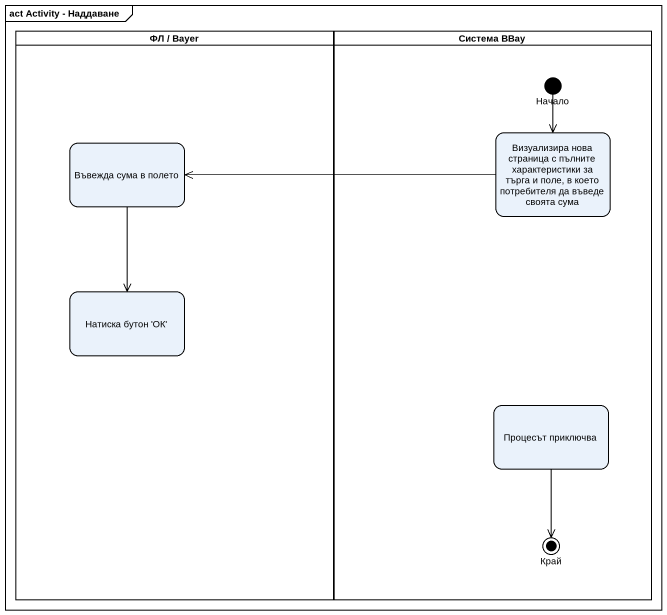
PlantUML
@startuml
mainframe act Activity - Наддаване
hide empty description
state "ФЛ / Bayer" as ФЛ_Bayer <<partition>> {
  state "Въвежда сума в полето" as Въвежда_сума_в_полето
  state "Натиска бутон 'ОК'" as Натиска_бутон_ОК
}
state "Система BBay" as Система_BBay <<partition>> {
  state Начало <<start>>
  state "Визуализира нова страница с пълните характеристики за търга и поле, в което потребителя да въведе своята сума" as Визуализира_нова_страница_с
  state "Процесът приключва" as Процесът_приключва
  state Край <<end>>
}
Начало --> Визуализира_нова_страница_с
Въвежда_сума_в_полето --> Натиска_бутон_ОК
Визуализира_нова_страница_с -left-> Въвежда_сума_в_полето
Процесът_приключва --> Край
@enduml
